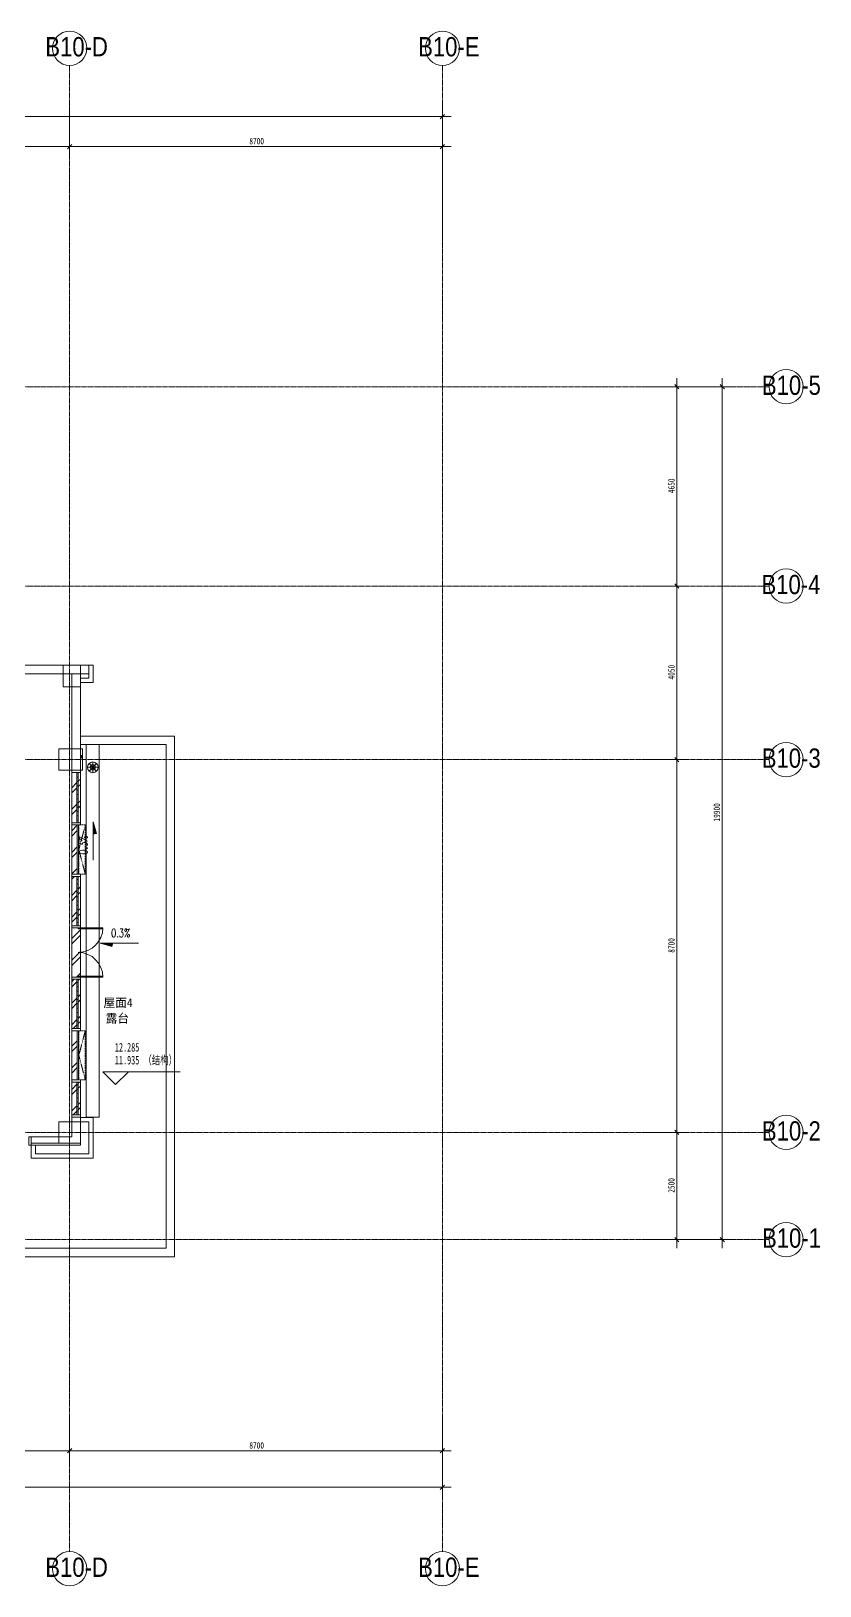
# Model space of a CAD drawing. Header units: millimetres. Extents: x 147592 to 200208, y -27981 to 8299.
# Drawn here: x 181800 to 200208, y -27981 to 8299 of the extents above; entities that cross this region are included whole.
import ezdxf

# ---------------------------------------------------------------- set-up
doc = ezdxf.new("R2010")
doc.units = ezdxf.units.MM
doc.linetypes.add('TJ Dash', pattern=[1.6, 1, -0.6])
doc.linetypes.add('轴网线', pattern=[22.24, 12.7, -3.18, 3.18, -3.18])
for name, color, linetype, lineweight in [('A-____-____-DIMS', 7, 'Continuous', 5), ('A-____-____-DIMS-100', 7, 'Continuous', 5), ('A-____-NOTE-TEXT', 7, 'Continuous', 5), ('A-DETL-____-OTLN', 7, 'Continuous', 5), ('A-DETL-GENF-OTLN', 7, 'Continuous', 5), ('A-GLAZ-CURT-MCUT', 7, 'Continuous', 5), ('A-GLAZ-CURT-OTLN', 7, 'Continuous', 5), ('A-GLAZ-CWMG-MCUT', 7, 'Continuous', 13), ('A-GLAZ-CWMG-OTLN', 7, 'Continuous', 5), ('A-WALL-____-MCUT', 7, 'Continuous', 13), ('A-WALL-____-OTLN', 7, 'Continuous', 13), ('G-____-____-DIMS', 7, 'Continuous', 5), ('G-____-____-TEXT', 7, 'Continuous', 5), ('I-WALL-____-OTLN', 7, 'Continuous', 13), ('Q-SPCQ-____-OTLN', 7, 'Continuous', 5), ('S-COLS-____-MCUT', 7, 'Continuous', 5), ('S-GRID-____-IDEN', 7, 'Continuous', 5), ('S-GRID-____-OTLN', 7, 'Continuous', 5)]:
    doc.layers.add(name, color=color, linetype=linetype, lineweight=lineweight)
for name, color, linetype, lineweight, true_color in [('A-DOOR-____-OTLN', 5, 'Continuous', 13, 0x0000ff), ('A-FLOR-____-OTLN', 7, 'Continuous', 13, 0x007f00), ('A-GLAZ-____-OTLN', 7, 'Continuous', 13, 0x00007f)]:
    doc.layers.add(name, color=color, linetype=linetype, lineweight=lineweight, true_color=true_color)
doc.styles.add('RomanD', font='romand__.ttf', dxfattribs={"width": 0.7, "height": 200})
doc.styles.add('TJ_FangSong_Narrow', font='', dxfattribs={"height": 450})
doc.styles.add('仿宋_1', font='', dxfattribs={"width": 0.7, "height": 150})
doc.styles.add('仿宋_2', font='', dxfattribs={"width": 0.7, "height": 200})
doc.styles.add('黑体', font='', dxfattribs={"height": 200})
doc.styles.get('TJ_FangSong_Narrow').set_extended_font_data('TJ_FangSong_Narrow')
doc.styles.get('仿宋_1').set_extended_font_data('FangSong')
doc.styles.get('仿宋_2').set_extended_font_data('FangSong')
doc.styles.get('黑体').set_extended_font_data('SimHei')
doc.dimstyles.new('对角线_-_1_5mm_仿宋_1', dxfattribs={"dimscale": 304.8, "dimtxt": 193.128667, "dimasz": 0.328084, "dimexe": 0.82021, "dimexo": 0.0625, "dimgap": 0.065617, "dimtad": 1, "dimdec": 0, "dimdsep": 46, "dimtxsty": '仿宋_1', "dimblk1": 'OBLIQUE', "dimblk2": 'OBLIQUE', "dimsah": 1, "dimcen": 0.09, "dimdle": 0.656168, "dimazin": 0, "dimtfac": 1, "dimtdec": 4, "dimtix": 1, "dimtmove": 0, "dimatfit": 3, "dimfxl": 2.624672, "dimfxlon": 1, "dimtvp": 1, "dimtolj": 1, "dimtzin": 0, "dimarcsym": 2})
pattern_1 = [(45, (0, 0), (-251.4472, 251.4472), []), (45, (0, 381), (-251.4472, 251.4472), [])]

# ---------------------------------------------------------------- blocks, each defined once
blk = doc.blocks.new('系统嵌板 - TJ玻璃_30-1835625-四层给排水_消防平面图')
at = {"layer": 'A-GLAZ-CURT-OTLN', "true_color": 0x515151}
h = blk.add_hatch(dxfattribs=at)
h.set_pattern_fill('FP_19', color=251, style=0, pattern_type=2)
h.set_pattern_definition([(90, (-9587.5, -182950.04), (-100, 6e-15), [])])
h.paths.add_polyline_path([(587.5, -50), (-587.5, -50), (-587.5, -80), (587.5, -80)], flags=0)
at = {"layer": 'A-GLAZ-CURT-MCUT', "color": 251, "true_color": 0x515151}
for p, q in [((587.5, -50), (-587.5, -50)), ((-587.5, -50), (-587.5, -80)), ((-587.5, -80), (587.5, -80)), ((587.5, -80), (587.5, -50))]:
    blk.add_line(p, q, dxfattribs=at)
blk = doc.blocks.new('系统嵌板 - TJ玻璃_30-1382562-四层给排水_消防平面图')
at = {"layer": 'A-GLAZ-CURT-OTLN', "true_color": 0x515151}
h = blk.add_hatch(dxfattribs=at)
h.set_pattern_fill('FP_20', color=251, style=0, pattern_type=2)
h.set_pattern_definition([(90, (-12000, -182950.04), (-100, 6e-15), [])])
h.paths.add_polyline_path([(575, -50), (-575, -50), (-575, -80), (575, -80)], flags=0)
at = {"layer": 'A-GLAZ-CURT-MCUT', "color": 251, "true_color": 0x515151}
for p, q in [((575, -50), (-575, -50)), ((-575, -50), (-575, -80)), ((-575, -80), (575, -80)), ((575, -80), (575, -50))]:
    blk.add_line(p, q, dxfattribs=at)
blk = doc.blocks.new('门嵌板_平开有框双扇 - 无横档-2126481-四层给排水_消防平面图')
at = {"layer": 'A-DOOR-____-OTLN', "color": 251, "lineweight": 5, "true_color": 0x515151}
for p, q in [((-550, 525), (-575, 525)), ((-575, 525), (-575, -50)), ((-550, -50), (-550, 525)), ((550, -50), (550, 525)), ((550, 525), (575, 525)), ((575, 525), (575, -50)), ((-575, -50), (-550, -50)), ((575, -50), (550, -50))]:
    blk.add_line(p, q, dxfattribs=at)
for centre, start, end in [((-575, -50), 0, 89.9995), ((575, -50), 90.0005, 180)]:
    blk.add_arc(centre, 575, start, end, dxfattribs=at)
blk = doc.blocks.new('系统嵌板 - TJ玻璃_30-V20-四层给排水_消防平面图')
at = {"layer": 'A-GLAZ-CURT-OTLN', "true_color": 0x515151}
h = blk.add_hatch(dxfattribs=at)
h.set_pattern_fill('FP_21', color=251, style=0, pattern_type=2)
h.set_pattern_definition([(90, (-14400, -182950.04), (-100, 6e-15), [])])
h.paths.add_polyline_path([(575, -50), (-575, -50), (-575, -80), (575, -80)], flags=0)
at = {"layer": 'A-GLAZ-CURT-MCUT', "color": 251, "true_color": 0x515151}
for p, q in [((575, -50), (-575, -50)), ((-575, -50), (-575, -80)), ((-575, -80), (575, -80)), ((575, -80), (575, -50))]:
    blk.add_line(p, q, dxfattribs=at)
blk = doc.blocks.new('系统嵌板 - TJ玻璃_30-1959871-四层给排水_消防平面图')
at = {"layer": 'A-GLAZ-CURT-OTLN', "true_color": 0x515151}
h = blk.add_hatch(dxfattribs=at)
h.set_pattern_fill('FP_22', color=251, style=0, pattern_type=2)
h.set_pattern_definition([(90, (-16607.5, -182950.04), (-100, 6e-15), [])])
h.paths.add_polyline_path([(382, -50), (-382, -50), (-382, -80), (382, -80)], flags=0)
at = {"layer": 'A-GLAZ-CURT-MCUT', "color": 251, "true_color": 0x515151}
for p, q in [((382, -50), (-382, -50)), ((-382, -50), (-382, -80)), ((-382, -80), (382, -80)), ((382, -80), (382, -50))]:
    blk.add_line(p, q, dxfattribs=at)
blk = doc.blocks.new('矩形竖梃 - 50_200mm 长方形-1419924-四层给排水_消防平面图')
at = {"layer": 'A-GLAZ-CWMG-OTLN', "true_color": 0x8b8b8b}
h = blk.add_hatch(dxfattribs=at)
h.set_pattern_fill('FP_23', color=252, style=0, pattern_type=2)
h.set_pattern_definition(pattern_1)
h.paths.add_polyline_path([(182750, -10175), (182870, -10175), (182870, -9000), (182750, -9000), (182750, -9065)], flags=0)
h.paths.add_polyline_path([(182950, -10175), (182950, -9000), (182900, -9000), (182900, -10175)], flags=0)
at = {"layer": 'A-GLAZ-CWMG-OTLN', "color": 251, "true_color": 0x515151}
for p, q in [((182750, -10175), (182750, -9000)), ((182950, -10175), (182950, -9000))]:
    blk.add_line(p, q, dxfattribs=at)
blk = doc.blocks.new('矩形竖梃 - 50_200mm 长方形-V21-四层给排水_消防平面图')
at = {"layer": 'A-GLAZ-CWMG-OTLN', "true_color": 0x8b8b8b}
h = blk.add_hatch(dxfattribs=at)
h.set_pattern_fill('FP_23', color=252, style=0, pattern_type=2)
h.set_pattern_definition(pattern_1)
h.paths.add_polyline_path([(182750, -12575), (182870, -12575), (182870, -11425), (182750, -11425)], flags=0)
h.paths.add_polyline_path([(182950, -12575), (182950, -11425), (182900, -11425), (182900, -12575)], flags=0)
at = {"layer": 'A-GLAZ-CWMG-OTLN', "color": 251, "true_color": 0x515151}
for p, q in [((182750, -12575), (182750, -11425)), ((182950, -12575), (182950, -11425))]:
    blk.add_line(p, q, dxfattribs=at)
blk = doc.blocks.new('矩形竖梃 - 50_200mm 长方形-V22-四层给排水_消防平面图')
at = {"layer": 'A-GLAZ-CWMG-OTLN', "true_color": 0x8b8b8b}
h = blk.add_hatch(dxfattribs=at)
h.set_pattern_fill('FP_23', color=252, style=0, pattern_type=2)
h.set_pattern_definition(pattern_1)
h.paths.add_polyline_path([(182750, -13775), (182900, -13775), (182900, -13750), (182950, -13750), (182950, -12650), (182900, -12650), (182900, -12625), (182750, -12625), (182750, -13750)], flags=0)
at = {"layer": 'A-GLAZ-CWMG-OTLN', "color": 251, "true_color": 0x515151}
for p, q in [((182750, -13775), (182750, -12625)), ((182950, -13750), (182950, -12650))]:
    blk.add_line(p, q, dxfattribs=at)
blk = doc.blocks.new('矩形竖梃 - 50_200mm 长方形-V23-四层给排水_消防平面图')
at = {"layer": 'A-GLAZ-CWMG-OTLN', "true_color": 0x8b8b8b}
h = blk.add_hatch(dxfattribs=at)
h.set_pattern_fill('FP_23', color=252, style=0, pattern_type=2)
h.set_pattern_definition(pattern_1)
h.paths.add_polyline_path([(182750, -14975), (182870, -14975), (182870, -13825), (182750, -13825)], flags=0)
h.paths.add_polyline_path([(182950, -14975), (182950, -13825), (182900, -13825), (182900, -14975)], flags=0)
at = {"layer": 'A-GLAZ-CWMG-OTLN', "color": 251, "true_color": 0x515151}
for p, q in [((182750, -14975), (182750, -13825)), ((182950, -14975), (182950, -13825))]:
    blk.add_line(p, q, dxfattribs=at)
blk = doc.blocks.new('矩形竖梃 - 50_200mm 长方形-1959867-四层给排水_消防平面图')
at = {"layer": 'A-GLAZ-CWMG-OTLN', "true_color": 0x8b8b8b}
h = blk.add_hatch(dxfattribs=at)
h.set_pattern_fill('FP_23', color=252, style=0, pattern_type=2)
h.set_pattern_definition(pattern_1)
h.paths.add_polyline_path([(182870, -16990), (182870, -16225), (182750, -16225), (182750, -16990)], flags=0)
h.paths.add_polyline_path([(182950, -16990), (182950, -16225), (182900, -16225), (182900, -16990)], flags=0)
at = {"layer": 'A-GLAZ-CWMG-OTLN', "color": 251, "true_color": 0x515151}
for p, q in [((182750, -16990), (182750, -16225)), ((182950, -16990), (182950, -16225))]:
    blk.add_line(p, q, dxfattribs=at)
blk = doc.blocks.new('矩形竖梃 - 50_200mm 长方形-1366952-四层给排水_消防平面图')
at = {"layer": 'A-GLAZ-CWMG-MCUT', "color": 251, "lineweight": 5, "true_color": 0x515151}
for p, q in [((0, 200), (-50, 200)), ((-50, 200), (-50, 0)), ((-50, 0), (0, 0)), ((0, 0), (0, 200))]:
    blk.add_line(p, q, dxfattribs=at)
blk = doc.blocks.new('窗嵌板_50-70系列上悬铝窗-zx - 50 系列-2680890-四层给排水_消防平面图')
at = {"layer": 'A-GLAZ-____-OTLN', "color": 251, "linetype": 'TJ Dash', "lineweight": 5, "true_color": 0x515151}
for p, q in [((575, 115), (-575, 115)), ((-575, 115), (-575, -35)), ((-575, 115), (0, -35)), ((0, -35), (575, 115)), ((575, -35), (575, 115)), ((-575, -35), (575, -35))]:
    blk.add_line(p, q, dxfattribs=at)
at = {"layer": 'A-GLAZ-____-OTLN', "color": 251, "lineweight": 5, "true_color": 0x515151}
for p, q in [((-575, -72), (-575, -47)), ((-575, -47), (575, -47)), ((575, -72), (-575, -72)), ((575, -47), (575, -72))]:
    blk.add_line(p, q, dxfattribs=at)
blk = doc.blocks.new('矩形竖梃 - 50_200mm 长方形-1368803-四层给排水_消防平面图')
at = {"layer": 'A-GLAZ-CWMG-MCUT', "color": 251, "lineweight": 5, "true_color": 0x515151}
for p, q in [((-50, 200), (0, 200)), ((-50, 0), (-50, 200)), ((0, 0), (-50, 0)), ((0, 200), (0, 0))]:
    blk.add_line(p, q, dxfattribs=at)
blk = doc.blocks.new('矩形竖梃 - 50_200mm 长方形-V36-四层给排水_消防平面图')
at = {"layer": 'A-GLAZ-CWMG-OTLN', "true_color": 0x8b8b8b}
h = blk.add_hatch(dxfattribs=at)
h.set_pattern_fill('FP_23', color=252, style=0, pattern_type=2)
h.set_pattern_definition(pattern_1)
h.paths.add_polyline_path([(182878, -11375), (182878, -10225), (182750, -10225), (182750, -11375)], flags=0)
h.paths.add_polyline_path([(182915, -11375), (182915, -10225), (182903, -10225), (182903, -11375)], flags=0)
at = {"layer": 'A-GLAZ-CWMG-OTLN', "color": 251, "true_color": 0x515151}
blk.add_line((182750, -11375), (182750, -10225), dxfattribs=at)
blk = doc.blocks.new('矩形竖梃 - 50_200mm 长方形-V37-四层给排水_消防平面图')
at = {"layer": 'A-GLAZ-CWMG-OTLN', "true_color": 0x8b8b8b}
h = blk.add_hatch(dxfattribs=at)
h.set_pattern_fill('FP_23', color=252, style=0, pattern_type=2)
h.set_pattern_definition(pattern_1)
h.paths.add_polyline_path([(182878, -16175), (182878, -15025), (182750, -15025), (182750, -16175)], flags=0)
h.paths.add_polyline_path([(182915, -16175), (182915, -15025), (182903, -15025), (182903, -16175)], flags=0)
at = {"layer": 'A-GLAZ-CWMG-OTLN', "color": 251, "true_color": 0x515151}
blk.add_line((182750, -16175), (182750, -15025), dxfattribs=at)
blk = doc.blocks.new('矩形竖梃 - 50_200mm 长方形-1366838-四层给排水_消防平面图')
at = {"layer": 'A-GLAZ-CWMG-MCUT', "color": 251, "lineweight": 5, "true_color": 0x515151}
for p, q in [((-25, 200), (25, 200)), ((-25, 0), (-25, 200)), ((25, 0), (-25, 0)), ((25, 200), (25, 72.5)), ((25, 47.5), (25, 35))]:
    blk.add_line(p, q, dxfattribs=at)
blk = doc.blocks.new('矩形竖梃 - 50_200mm 长方形-V34-四层给排水_消防平面图')
at = {"layer": 'A-GLAZ-CWMG-MCUT', "color": 251, "lineweight": 5, "true_color": 0x515151}
for p, q in [((-25, 200), (25, 200)), ((-25, 72.5), (-25, 200)), ((-25, 35), (-25, 47.5)), ((25, 0), (-25, 0)), ((25, 200), (25, 0))]:
    blk.add_line(p, q, dxfattribs=at)
blk = doc.blocks.new('矩形竖梃 - 50_200mm 长方形-1366905-四层给排水_消防平面图')
at = {"layer": 'A-GLAZ-CWMG-MCUT', "color": 251, "lineweight": 5, "true_color": 0x515151}
for p, q in [((-25, 200), (25, 200)), ((-25, 0), (-25, 200)), ((25, 0), (-25, 0)), ((25, 200), (25, 50))]:
    blk.add_line(p, q, dxfattribs=at)
blk = doc.blocks.new('矩形竖梃 - 50_200mm 长方形-V35-四层给排水_消防平面图')
at = {"layer": 'A-GLAZ-CWMG-MCUT', "color": 251, "lineweight": 5, "true_color": 0x515151}
for p, q in [((-25, 200), (25, 200)), ((-25, 50), (-25, 200)), ((25, 0), (-25, 0)), ((25, 200), (25, 0))]:
    blk.add_line(p, q, dxfattribs=at)
blk = doc.blocks.new('雨水斗 2d - 地漏 R100-669040-四层给排水_消防平面图')
at = {"layer": 'Q-SPCQ-____-OTLN', "color": 251, "true_color": 0x515151}
for p, q in [((-125, 0), (-60, 0)), ((-42, 42), (-88, 88)), ((125, 0), (-60, 0)), ((88, 88), (-42, -42)), ((-42, 42), (88, -88)), ((0, 60), (0, 125)), ((0, 60), (0, -125)), ((-88, -88), (-42, -42))]:
    blk.add_line(p, q, dxfattribs=at)
for radius in [125, 60]:
    blk.add_circle((0, 0), radius, dxfattribs=at)
blk = doc.blocks.new('DIMBLOCK8-四层给排水_消防平面图')
at = {"layer": 'A-____-____-DIMS-100', "color": 173, "true_color": 0x5151ff}
for p, q in [((182700, 6405), (182700, 5355)), ((182700, 5605), (182700, 6405)), ((174000, 5168), (174000, 5855)), ((174000, 5605), (173950, 5555)), ((174000, 5605), (174050, 5655)), ((174000, 5605), (182700, 5605)), ((174000, 5605), (174000, 5168)), ((182700, 5605), (182650, 5555)), ((182700, 5605), (182750, 5655))]:
    blk.add_line(p, q, dxfattribs=at)
at = {"layer": 'A-____-____-DIMS-100', "color": 0, "insert": (178193, 5806), "char_height": 150, "width": 377.27, "attachment_point": 1, "line_spacing_factor": 0.898273, "style": '仿宋_1'}
blk.add_mtext('8700', dxfattribs=at)
blk = doc.blocks.new('_Oblique')
at = {"color": 0, "linetype": 'ByBlock', "lineweight": -2}
blk.add_line((-0.5, -0.5), (0.5, 0.5), dxfattribs=at)
blk = doc.blocks.new('DIMBLOCK9-四层给排水_消防平面图')
at = {"layer": 'A-____-____-DIMS-100', "color": 173, "true_color": 0x5151ff}
for p, q in [((182700, 6405), (182700, 5355)), ((182700, 5605), (182700, 6405)), ((191400, 4485), (191400, 5855)), ((182700, 5605), (182650, 5555)), ((182700, 5605), (182750, 5655)), ((182700, 5605), (191600, 5605)), ((191400, 5605), (191350, 5555)), ((191400, 5605), (191450, 5655)), ((191400, 5605), (191400, 4485))]:
    blk.add_line(p, q, dxfattribs=at)
at = {"layer": 'A-____-____-DIMS-100', "color": 0, "insert": (186893, 5806), "char_height": 150, "width": 377.27, "attachment_point": 1, "line_spacing_factor": 0.898273, "style": '仿宋_1'}
blk.add_mtext('8700', dxfattribs=at)
blk = doc.blocks.new('DIMBLOCK10-四层给排水_消防平面图')
at = {"layer": 'A-____-____-DIMS-100', "color": 173, "true_color": 0x5151ff}
for p, q in [((156600, 4901), (156600, 6555)), ((191400, 3539), (191400, 6555)), ((156400, 6305), (191600, 6305)), ((156600, 6305), (156550, 6255)), ((156600, 6305), (156650, 6355)), ((156600, 6305), (156600, 4901)), ((191400, 6305), (191350, 6255)), ((191400, 6305), (191450, 6355)), ((191400, 6305), (191400, 3539))]:
    blk.add_line(p, q, dxfattribs=at)
at = {"layer": 'A-____-____-DIMS-100', "color": 0, "insert": (173804, 6506), "char_height": 150, "width": 471.59, "attachment_point": 1, "line_spacing_factor": 0.898273, "style": '仿宋_1'}
blk.add_mtext('34800', dxfattribs=at)
blk = doc.blocks.new('DIMBLOCK13-四层给排水_消防平面图')
at = {"layer": 'A-____-____-DIMS-100', "color": 173, "true_color": 0x5151ff}
for p, q in [((174000, -24028), (174000, -25078)), ((174000, -24828), (174000, -24028)), ((182700, -24028), (182700, -25078)), ((182700, -24828), (182700, -24028)), ((174000, -24828), (173950, -24878)), ((174000, -24828), (174050, -24778)), ((174000, -24828), (182700, -24828)), ((182700, -24828), (182650, -24878)), ((182700, -24828), (182750, -24778))]:
    blk.add_line(p, q, dxfattribs=at)
at = {"layer": 'A-____-____-DIMS-100', "color": 0, "insert": (178193, -24627), "char_height": 150, "width": 377.27, "attachment_point": 1, "line_spacing_factor": 0.898273, "style": '仿宋_1'}
blk.add_mtext('8700', dxfattribs=at)
blk = doc.blocks.new('DIMBLOCK14-四层给排水_消防平面图')
at = {"layer": 'A-____-____-DIMS-100', "color": 173, "true_color": 0x5151ff}
for p, q in [((182700, -24028), (182700, -25078)), ((182700, -24828), (182700, -24028)), ((191400, -24028), (191400, -25078)), ((191400, -24828), (191400, -24028)), ((182700, -24828), (182650, -24878)), ((182700, -24828), (182750, -24778)), ((182700, -24828), (191600, -24828)), ((191400, -24828), (191350, -24878)), ((191400, -24828), (191450, -24778))]:
    blk.add_line(p, q, dxfattribs=at)
at = {"layer": 'A-____-____-DIMS-100', "color": 0, "insert": (186893, -24627), "char_height": 150, "width": 377.27, "attachment_point": 1, "line_spacing_factor": 0.898273, "style": '仿宋_1'}
blk.add_mtext('8700', dxfattribs=at)
blk = doc.blocks.new('DIMBLOCK15-四层给排水_消防平面图')
at = {"layer": 'A-____-____-DIMS-100', "color": 173, "true_color": 0x5151ff}
for p, q in [((156600, -24878), (156600, -25928)), ((156600, -25678), (156600, -24878)), ((191400, -24878), (191400, -25928)), ((191400, -25678), (191400, -24878)), ((156400, -25678), (191600, -25678)), ((156600, -25678), (156550, -25728)), ((156600, -25678), (156650, -25628)), ((191400, -25678), (191350, -25728)), ((191400, -25678), (191450, -25628))]:
    blk.add_line(p, q, dxfattribs=at)
at = {"layer": 'A-____-____-DIMS-100', "color": 0, "insert": (173804, -25477), "char_height": 150, "width": 471.59, "attachment_point": 1, "line_spacing_factor": 0.898273, "style": '仿宋_1'}
blk.add_mtext('34800', dxfattribs=at)
blk = doc.blocks.new('DIMBLOCK16-四层给排水_消防平面图')
at = {"layer": 'A-____-____-DIMS-100', "color": 173, "true_color": 0x5151ff}
for p, q in [((196069, -17400), (197119, -17400)), ((196869, -17400), (196069, -17400)), ((196869, -17400), (196819, -17350)), ((196869, -20100), (196869, -17400)), ((196869, -17400), (196919, -17450)), ((196069, -19900), (197119, -19900)), ((196869, -19900), (196069, -19900)), ((196869, -19900), (196819, -19850)), ((196869, -19900), (196919, -19950))]:
    blk.add_line(p, q, dxfattribs=at)
at = {"layer": 'A-____-____-DIMS-100', "color": 0, "insert": (196667, -18807), "char_height": 150, "width": 377.27, "attachment_point": 1, "rotation": 90, "line_spacing_factor": 0.898273, "style": '仿宋_1'}
blk.add_mtext('2500', dxfattribs=at)
blk = doc.blocks.new('DIMBLOCK17-四层给排水_消防平面图')
at = {"layer": 'A-____-____-DIMS-100', "color": 173, "true_color": 0x5151ff}
for p, q in [((196069, -8700), (197119, -8700)), ((196869, -8700), (196069, -8700)), ((196869, -8700), (196819, -8650)), ((196869, -17400), (196869, -8700)), ((196869, -8700), (196919, -8750)), ((196069, -17400), (197119, -17400)), ((196869, -17400), (196069, -17400)), ((196869, -17400), (196819, -17350)), ((196869, -17400), (196919, -17450))]:
    blk.add_line(p, q, dxfattribs=at)
at = {"layer": 'A-____-____-DIMS-100', "color": 0, "insert": (196667, -13207), "char_height": 150, "width": 377.27, "attachment_point": 1, "rotation": 90, "line_spacing_factor": 0.898273, "style": '仿宋_1'}
blk.add_mtext('8700', dxfattribs=at)
blk = doc.blocks.new('DIMBLOCK18-四层给排水_消防平面图')
at = {"layer": 'A-____-____-DIMS-100', "color": 173, "true_color": 0x5151ff}
for p, q in [((196069, -4650), (197119, -4650)), ((196869, -4650), (196069, -4650)), ((196869, -4650), (196819, -4600)), ((196869, -8700), (196869, -4650)), ((196869, -4650), (196919, -4700)), ((196069, -8700), (197119, -8700)), ((196869, -8700), (196069, -8700)), ((196869, -8700), (196819, -8650)), ((196869, -8700), (196919, -8750))]:
    blk.add_line(p, q, dxfattribs=at)
at = {"layer": 'A-____-____-DIMS-100', "color": 0, "insert": (196667, -6832), "char_height": 150, "width": 377.27, "attachment_point": 1, "rotation": 90, "line_spacing_factor": 0.898273, "style": '仿宋_1'}
blk.add_mtext('4050', dxfattribs=at)
blk = doc.blocks.new('DIMBLOCK19-四层给排水_消防平面图')
at = {"layer": 'A-____-____-DIMS-100', "color": 173, "true_color": 0x5151ff}
for p, q in [((196869, 0), (196819, 50)), ((196869, -4650), (196869, 200)), ((196069, 0), (197119, 0)), ((196869, 0), (196069, 0)), ((196869, 0), (196919, -50)), ((196069, -4650), (197119, -4650)), ((196869, -4650), (196069, -4650)), ((196869, -4650), (196819, -4600)), ((196869, -4650), (196919, -4700))]:
    blk.add_line(p, q, dxfattribs=at)
at = {"layer": 'A-____-____-DIMS-100', "color": 0, "insert": (196667, -2482), "char_height": 150, "width": 377.27, "attachment_point": 1, "rotation": 90, "line_spacing_factor": 0.898273, "style": '仿宋_1'}
blk.add_mtext('4650', dxfattribs=at)
blk = doc.blocks.new('DIMBLOCK20-四层给排水_消防平面图')
at = {"layer": 'A-____-____-DIMS-100', "color": 173, "true_color": 0x5151ff}
for p, q in [((197929, 0), (197879, 50)), ((197929, -20100), (197929, 200)), ((197129, 0), (198179, 0)), ((197929, 0), (197129, 0)), ((197929, 0), (197979, -50)), ((197129, -19900), (198179, -19900)), ((197929, -19900), (197129, -19900)), ((197929, -19900), (197879, -19850)), ((197929, -19900), (197979, -19950))]:
    blk.add_line(p, q, dxfattribs=at)
at = {"layer": 'A-____-____-DIMS-100', "color": 0, "insert": (197727, -10146), "char_height": 150, "width": 471.59, "attachment_point": 1, "rotation": 90, "line_spacing_factor": 0.898273, "style": '仿宋_1'}
blk.add_mtext('19900', dxfattribs=at)
blk = doc.blocks.new('轴网 - R4_0-512320-四层给排水_消防平面图')
at = {"layer": 'S-GRID-____-IDEN', "color": 173, "true_color": 0x5151ff}
blk.add_circle((0, 0), 4, dxfattribs=at)
blk = doc.blocks.new('高程点 - 相对高程点-103621-四层给排水_消防平面图')
at = {"layer": 'G-____-____-DIMS', "color": 173, "true_color": 0x5151ff}
for p, q in [((15.06, 2.99), (-2.99, 2.99)), ((0, 0), (-2.99, 2.99)), ((0, 0), (2.99, 2.99))]:
    blk.add_line(p, q, dxfattribs=at)
blk = doc.blocks.new('TJ符号_排水箭头_小 - 排水箭头 小-2094122-四层给排水_消防平面图')
at = {"layer": 'A-____-NOTE-TEXT', "true_color": 0x888888}
blk.add_hatch(color=252, dxfattribs=at).paths.add_polyline_path([(2.73, -0.78), (0, 0), (2.95, 0)], flags=0)
at = {"layer": 'A-____-NOTE-TEXT', "color": 173, "true_color": 0x5151ff}
for p, q in [((0, 0), (2.73, -0.78)), ((0, 0), (9, 0)), ((2.73, -0.78), (2.95, 0))]:
    blk.add_line(p, q, dxfattribs=at)
blk = doc.blocks.new('TJ符号_排水箭头_小 - 排水箭头 小-2094220-四层给排水_消防平面图')
at = {"layer": 'A-____-NOTE-TEXT', "true_color": 0x888888}
blk.add_hatch(color=252, dxfattribs=at).paths.add_polyline_path([(2.73, 0.78), (2.95, 0), (0, 0)], flags=0)
at = {"layer": 'A-____-NOTE-TEXT', "color": 173, "true_color": 0x5151ff}
for p, q in [((0, 0), (2.73, 0.78)), ((2.73, 0.78), (2.95, 0)), ((0, 0), (9, 0))]:
    blk.add_line(p, q, dxfattribs=at)
blk = doc.blocks.new('YXQH_ST_B9-20_rvt-1-四层给排水_消防平面图')
at = {"layer": 'A-FLOR-____-OTLN', "color": 95, "lineweight": 18, "true_color": 0x51a751}
for p, q in [((178000, -6500), (182550, -6500)), ((182950, -6500), (183250, -6500)), ((183250, -6500), (183250, -6900)), ((183250, -6900), (182950, -6900)), ((182950, -7000), (182950, -8150)), ((182950, -8150), (182950, -8350)), ((182450, -17650), (181800, -17650))]:
    blk.add_line(p, q, dxfattribs=at)
at = {"layer": 'I-WALL-____-OTLN', "color": 251, "lineweight": 18, "true_color": 0x515151}
for p, q in [((182950, -8150), (185150, -8150)), ((182950, -8150), (182950, -8350)), ((185150, -8350), (185150, -8150)), ((184950, -8350), (182950, -8350)), ((184950, -20100), (184950, -8350)), ((185150, -8350), (185150, -20300)), ((177400, -20100), (184950, -20100)), ((184950, -20300), (177400, -20300)), ((184950, -20300), (185150, -20300))]:
    blk.add_line(p, q, dxfattribs=at)
at = {"layer": 'S-COLS-____-MCUT', "color": 251, "lineweight": 18, "true_color": 0x515151}
for p, q in [((182950, -6500), (182550, -6500)), ((182550, -6500), (182550, -6700)), ((182950, -6800), (182950, -6500)), ((182550, -6700), (182550, -7000)), ((182950, -6900), (182950, -6800)), ((182550, -7000), (182750, -7000)), ((182750, -7000), (182950, -7000)), ((182950, -7000), (182950, -6900)), ((182750, -8450), (182450, -8450)), ((182450, -8450), (182450, -8950)), ((182950, -8450), (182750, -8450)), ((182950, -8950), (182950, -8450)), ((182450, -8950), (182750, -8950)), ((182750, -8950), (182950, -8950)), ((182750, -17150), (182450, -17150)), ((182450, -17150), (182450, -17500)), ((182950, -17150), (182750, -17150)), ((182950, -17650), (182950, -17150)), ((182450, -17500), (182450, -17650)), ((182450, -17650), (182950, -17650))]:
    blk.add_line(p, q, dxfattribs=at)
blk = doc.blocks.new('YXQH_AR_B9-20_rvt-1-四层给排水_消防平面图')
at = {"layer": 'A-DETL-GENF-OTLN', "true_color": 0xa8a8a8}
h = blk.add_hatch(dxfattribs=at)
h.set_pattern_fill('FP_65', color=253, style=0, pattern_type=2)
h.set_pattern_definition([(7.754, (-466.58, -204.02), (12.15805, 332.8942), [3.353, -1548.768]), (7.754, (776.34, 218.05), (12.15805, 332.8942), [3.353, -1548.768]), (9.74, (363.8, 116.2), (0.0001, 1266.291), [3.353, -588.363]), (9.74, (339.6, 204.2), (0.0001, 1266.291), [3.353, -588.363]), (68.882, (225.66, -61.6), (-140.1373, 1041.8589), [3.353, -1089.337]), (68.882, (129, -106.5), (-140.1373, 1041.8589), [3.353, -1089.337]), (56.297, (-51.2, 131.2), (-734.4827, 622.86), [3.353, -470.742]), (56.297, (137.8, 331.9), (-734.4827, 622.86), [3.353, -470.742]), (137.416, (187.59, 94.08), (-3935.054568, 3543.459496), [73.913, -9804.313]), (8.512, (90.05, 79.41), (3117.572636, 564.982686), [98.632, -5356.38]), (236.294, (133.21, 144.14), (-4467.173774, -6768.804336), [77.802, -13192.636]), (128.267, (122.16, 220.01), (-6131.736673, 7665.37486), [53.462, -17810.517]), (9.74, (48.62, 207.58), (3069.14795, 643.06413), [74.582, -10350.37]), (233.414, (89.018, 261.96), (-20834.0959632, -28103.0884394), [67.74, -56173.655]), (67.8, (40.48, -52.28), (439.74679, 1441.63531), [50.851, -3807.912]), (307.846, (0, 0), (856.01581, -814.9391), [66.124, -2950.443]), (45, (0, 0), (-176.7767, 176.7767), []), (355, (0, 0), (578.509, 689.44), [60, -660]), (7.754, (0, 0), (12.15805, 332.8942), [3.353, -1548.768]), (7.754, (517.27, 396.9), (12.15805, 332.8942), [3.353, -1548.768]), (7.754, (1048.8, 804.78), (12.15805, 332.8942), [3.353, -1548.768]), (9.74, (-323, 0), (0.0001, 1266.291), [3.353, -588.363]), (9.74, (-83.4, -219.6), (0.0001, 1266.291), [3.353, -588.363]), (9.74, (298.5, -569.5), (0.0001, 1266.291), [3.353, -588.363]), (68.882, (645.7, -553.4), (-140.1373, 1041.8589), [3.353, -1089.337]), (68.882, (-12.15, -134.3), (-140.1373, 1041.8589), [3.353, -1089.337]), (68.882, (-223, 0), (-140.1373, 1041.8589), [3.353, -1089.337]), (56.297, (0, 0), (-734.4827, 622.86), [3.353, -470.742]), (56.297, (378.7, 49.9), (-734.4827, 622.86), [3.353, -470.742]), (56.297, (1010.3, 133), (-734.4827, 622.86), [3.353, -470.742])])
h.paths.add_polyline_path([(174275, -17650), (174275, -17150), (174250, -17150), (174250, -17650)], flags=0)
h.paths.add_polyline_path([(182950, -8950), (183000, -8950), (183000, -8450), (182950, -8450), (182950, -8950)], flags=0)
at = {"layer": 'A-DETL-____-OTLN', "color": 173, "true_color": 0x5151ff}
for p, q in [((183000, -8450), (182950, -8450)), ((183000, -8950), (183000, -8450)), ((182950, -8950), (183000, -8950))]:
    blk.add_line(p, q, dxfattribs=at)
at = {"layer": 'A-DETL-____-OTLN', "color": 251, "true_color": 0x515151}
for p, q in [((183087.5, -8350), (183087.5, -12625)), ((183387.5, -8350), (183387.5, -12625)), ((183087.5, -12650), (183087.5, -13750)), ((183387.5, -12650), (183387.5, -13750)), ((183087.5, -13775), (183087.5, -17040)), ((183387.5, -13775), (183387.5, -17040)), ((183087.5, -17040), (183387.5, -17040))]:
    blk.add_line(p, q, dxfattribs=at)
at = {"layer": 'A-FLOR-____-OTLN', "color": 8, "lineweight": 5, "true_color": 0x7f7f7f}
for p, q in [((182550, -6700), (178200, -6700)), ((182750, -8450), (182750, -7000)), ((182950, -8350), (182950, -8450)), ((182750, -17150), (182750, -17040)), ((182950, -16990), (182950, -17050)), ((182950, -17050), (182950, -17150)), ((181800, -17700), (181750, -17700)), ((181800, -17500), (182450, -17500)), ((181900, -17700), (181800, -17700)), ((182950, -17700), (181900, -17700)), ((182950, -17650), (182950, -17700))]:
    blk.add_line(p, q, dxfattribs=at)
at = {"layer": 'A-WALL-____-MCUT', "color": 251, "lineweight": 5, "true_color": 0x515151}
for p, q in [((183150, -6500), (178200, -6500)), ((183250, -6500), (183150, -6500)), ((183150, -6700), (183150, -6500)), ((183250, -6900), (183250, -6500)), ((178200, -6700), (182750, -6700)), ((182750, -6700), (182750, -8950)), ((182950, -6700), (182750, -6700)), ((182950, -6800), (182950, -6700)), ((182950, -6700), (183150, -6700)), ((183150, -6800), (182950, -6800)), ((182950, -6800), (182950, -6900)), ((183150, -6700), (183150, -6800)), ((182950, -8950), (182950, -6900)), ((182950, -6900), (183150, -6900)), ((183150, -6900), (183250, -6900)), ((182750, -8950), (182950, -8950)), ((182750, -17040), (182750, -17500)), ((182950, -17040), (182750, -17040)), ((182950, -17050), (182950, -17040)), ((183150, -17050), (182950, -17050)), ((182950, -17050), (182950, -17150)), ((183250, -17050), (183150, -17050)), ((183250, -17900), (183250, -17050)), ((182950, -17500), (182950, -17150)), ((182950, -17150), (183150, -17150)), ((183150, -17150), (183150, -17900)), ((182750, -17500), (181800, -17500)), ((181800, -17500), (181800, -17700)), ((181800, -17700), (181800, -18000)), ((181900, -17700), (181800, -17700)), ((181900, -17700), (182950, -17700)), ((181900, -17900), (181900, -17700)), ((182950, -17700), (182950, -17500)), ((181800, -18000), (181900, -18000)), ((183150, -17900), (181900, -17900)), ((181900, -18000), (183250, -18000)), ((183250, -18000), (183250, -17900))]:
    blk.add_line(p, q, dxfattribs=at)
at = {"layer": 'A-WALL-____-OTLN', "color": 251, "lineweight": 5, "true_color": 0x515151}
for p, q in [((182550, -6500), (178200, -6500)), ((183150, -6500), (182950, -6500)), ((183150, -6500), (183250, -6500)), ((183250, -6900), (183250, -6500)), ((178200, -6700), (182550, -6700)), ((182950, -6700), (183150, -6700)), ((183150, -6800), (182950, -6800)), ((183150, -6700), (183150, -6800)), ((182750, -7000), (182750, -8450)), ((182950, -6900), (183150, -6900)), ((182950, -8150), (182950, -7000)), ((183250, -6900), (183150, -6900)), ((182950, -8350), (182950, -8150)), ((182950, -8150), (185150, -8150)), ((182950, -8150), (182950, -8350)), ((182950, -8350), (182950, -8150)), ((185150, -8350), (185150, -8150)), ((182950, -8450), (182950, -8350)), ((184950, -8350), (182950, -8350)), ((184950, -20100), (184950, -8350)), ((185150, -8350), (185150, -20300)), ((182750, -17040), (182750, -17150)), ((182950, -17050), (182950, -17040)), ((183150, -17050), (182950, -17050)), ((183150, -17050), (183250, -17050)), ((183250, -17900), (183250, -17050)), ((182950, -17150), (183150, -17150)), ((183150, -17150), (183150, -17900)), ((181800, -17700), (181800, -17500)), ((182450, -17500), (181800, -17500)), ((181800, -17700), (181800, -18000)), ((181900, -17700), (182950, -17700)), ((181900, -17900), (181900, -17700)), ((182950, -17650), (182950, -17700)), ((181900, -18000), (181800, -18000)), ((183150, -17900), (181900, -17900)), ((181900, -18000), (183250, -18000)), ((183250, -17900), (183250, -18000)), ((177400, -20100), (184950, -20100)), ((184950, -20300), (177400, -20300)), ((185150, -20300), (184950, -20300))]:
    blk.add_line(p, q, dxfattribs=at)
at = {"layer": 'S-GRID-____-OTLN', "color": 173, "linetype": '轴网线', "true_color": 0x5151ff}
for p, q in [((182700, 7499.5), (182700, -27181.2)), ((191400, 7499.5), (191400, -27181.2)), ((199020.5, 0), (148525.8, 0)), ((199020.5, -4650), (148525.8, -4650)), ((199020.5, -8700), (148525.8, -8700)), ((199020.5, -17400), (148525.8, -17400)), ((199020.5, -19900), (148525.8, -19900))]:
    blk.add_line(p, q, dxfattribs=at)
at = {"color": 251, "lineweight": 5, "true_color": 0x515151}
for name, p, xscale, yscale, zscale, rotation in [('轴网 - R4_0-512320-四层给排水_消防平面图', (182700, 7899.5), 99.99999999999993, 99.99999999999993, 99.99999999999993, 180), ('轴网 - R4_0-512320-四层给排水_消防平面图', (191400, 7899.5), 99.99999999999993, 99.99999999999993, 99.99999999999993, 180), ('轴网 - R4_0-512320-四层给排水_消防平面图', (199420.5, 0), 99.99999999999993, 99.99999999999993, 99.99999999999993, 89.99999999999984), ('轴网 - R4_0-512320-四层给排水_消防平面图', (199420.5, -4650), 99.99999999999993, 99.99999999999993, 99.99999999999993, 89.99999999999984), ('轴网 - R4_0-512320-四层给排水_消防平面图', (199420.5, -8700), 99.99999999999993, 99.99999999999993, 99.99999999999993, 89.99999999999984), ('TJ符号_排水箭头_小 - 排水箭头 小-2094220-四层给排水_消防平面图', (183250, -10148.3), 100, 100, 100, 270.0000000000007), ('轴网 - R4_0-512320-四层给排水_消防平面图', (199420.5, -17400), 99.99999999999993, 99.99999999999993, 99.99999999999993, 89.99999999999984), ('轴网 - R4_0-512320-四层给排水_消防平面图', (199420.5, -19900), 99.99999999999993, 99.99999999999993, 99.99999999999993, 89.99999999999984), ('轴网 - R4_0-512320-四层给排水_消防平面图', (182700, -27581.2), 99.99999999999993, 99.99999999999993, 99.99999999999993, 180), ('轴网 - R4_0-512320-四层给排水_消防平面图', (191400, -27581.2), 99.99999999999993, 99.99999999999993, 99.99999999999993, 180)]:
    blk.add_blockref(name, p, dxfattribs=dict(at, xscale=xscale, yscale=yscale, zscale=zscale, rotation=rotation))
for name, p, rotation in [('矩形竖梃 - 50_200mm 长方形-1366952-四层给排水_消防平面图', (182950, -8950), 90), ('系统嵌板 - TJ玻璃_30-1835625-四层给排水_消防平面图', (182950, -9587.5), 270), ('窗嵌板_50-70系列上悬铝窗-zx - 50 系列-2680890-四层给排水_消防平面图', (182950, -10800), 270), ('系统嵌板 - TJ玻璃_30-1382562-四层给排水_消防平面图', (182950, -12000), 270), ('门嵌板_平开有框双扇 - 无横档-2126481-四层给排水_消防平面图', (182950, -13200), 270), ('系统嵌板 - TJ玻璃_30-V20-四层给排水_消防平面图', (182950, -14400), 270), ('窗嵌板_50-70系列上悬铝窗-zx - 50 系列-2680890-四层给排水_消防平面图', (182950, -15600), 270), ('系统嵌板 - TJ玻璃_30-1959871-四层给排水_消防平面图', (182950, -16607.5), 270)]:
    blk.add_blockref(name, p, dxfattribs=dict(at, rotation=rotation))
for name, p in [('矩形竖梃 - 50_200mm 长方形-1419924-四层给排水_消防平面图', (0, 0)), ('雨水斗 2d - 地漏 R100-669040-四层给排水_消防平面图', (183240, -8880)), ('矩形竖梃 - 50_200mm 长方形-V36-四层给排水_消防平面图', (0, 0)), ('矩形竖梃 - 50_200mm 长方形-V21-四层给排水_消防平面图', (0, 0)), ('矩形竖梃 - 50_200mm 长方形-V22-四层给排水_消防平面图', (0, 0)), ('矩形竖梃 - 50_200mm 长方形-V23-四层给排水_消防平面图', (0, 0)), ('矩形竖梃 - 50_200mm 长方形-V37-四层给排水_消防平面图', (0, 0)), ('矩形竖梃 - 50_200mm 长方形-1959867-四层给排水_消防平面图', (0, 0)), ('矩形竖梃 - 50_200mm 长方形-1366952-四层给排水_消防平面图', (181800, -17700))]:
    blk.add_blockref(name, p, dxfattribs=at)
at = {"color": 251, "lineweight": 5, "true_color": 0x515151, "extrusion": (0, 0, -1), "rotation": 270}
for name, p in [('矩形竖梃 - 50_200mm 长方形-1366838-四层给排水_消防平面图', (-182950, -10200)), ('矩形竖梃 - 50_200mm 长方形-V34-四层给排水_消防平面图', (-182950, -11400)), ('矩形竖梃 - 50_200mm 长方形-1366905-四层给排水_消防平面图', (-182950, -12600)), ('矩形竖梃 - 50_200mm 长方形-V35-四层给排水_消防平面图', (-182950, -13800)), ('矩形竖梃 - 50_200mm 长方形-1366838-四层给排水_消防平面图', (-182950, -15000)), ('矩形竖梃 - 50_200mm 长方形-V34-四层给排水_消防平面图', (-182950, -16200)), ('矩形竖梃 - 50_200mm 长方形-1368803-四层给排水_消防平面图', (-182950, -17040))]:
    blk.add_blockref(name, p, dxfattribs=at)
at = {"color": 251, "lineweight": 5, "true_color": 0x515151}
for name, p, xscale, yscale, zscale in [('TJ符号_排水箭头_小 - 排水箭头 小-2094122-四层给排水_消防平面图', (183408.7, -12982.4), 100, 100, 100), ('高程点 - 相对高程点-103621-四层给排水_消防平面图', (183771.5, -16284.4), 99.99999999999993, 99.99999999999993, 99.99999999999993)]:
    blk.add_blockref(name, p, dxfattribs=dict(at, xscale=xscale, yscale=yscale, zscale=zscale))
at = {"layer": 'A-____-NOTE-TEXT', "color": 251, "true_color": 0x515151, "insert": (182914.3, -10917.9), "char_height": 200, "width": 611.688, "attachment_point": 1, "rotation": 90, "style": 'RomanD'}
blk.add_mtext('0.3%', dxfattribs=at)
at = {"layer": 'A-____-NOTE-TEXT', "color": 251, "true_color": 0x515151, "insert": (183668.7, -12646.7), "char_height": 200, "width": 611.688, "attachment_point": 1, "style": 'RomanD'}
blk.add_mtext('0.3%', dxfattribs=at)
at = {"layer": 'G-____-____-DIMS', "color": 251, "true_color": 0x515151, "insert": (183754.4, -15312.3), "char_height": 200, "width": 1853.983, "attachment_point": 1, "line_spacing_factor": 0.898273, "style": '仿宋_2'}
blk.add_mtext('12.285\\P11.935 （结构）', dxfattribs=at)
at = {"layer": 'G-____-____-TEXT', "color": 251, "true_color": 0x515151, "char_height": 200, "attachment_point": 1, "style": '黑体'}
for s, insert, width in [('屋面4', (183488.9, -14272.6), 921.941), ('露台', (183541.2, -14637.1), 737.552)]:
    blk.add_mtext(s, dxfattribs=dict(at, insert=insert, width=width))
at = {"layer": 'S-GRID-____-IDEN', "color": 251, "true_color": 0x515151, "char_height": 450, "attachment_point": 1, "style": 'TJ_FangSong_Narrow'}
for s, insert, width in [('B10-D', (182131.7, 8160), 1370.886), ('B10-E', (190831.7, 8160), 1370.886), ('B10-5', (198854.2, 260.6), 1362.869), ('B10-4', (198844.2, -4389.4), 1386.919), ('B10-3', (198850.7, -8439.4), 1370.886), ('B10-2', (198854.2, -17139.4), 1362.869), ('B10-1', (198857.2, -19639.4), 1354.852), ('B10-D', (182131.7, -27320.7), 1370.886), ('B10-E', (190831.7, -27320.7), 1370.886)]:
    blk.add_mtext(s, dxfattribs=dict(at, insert=insert, width=width))
at = {"layer": 'A-____-____-DIMS', "color": 173, "true_color": 0x5151ff}
for base, p1, p2, override, picture, middle in [((191400, 6304.7), (156600, 4901.1), (191400, 3538.6), {"dimpost": '<>', "dimfxl": 34826.662137}, 'DIMBLOCK10-四层给排水_消防平面图', (174000, 6400.5)), ((182700, 5604.7), (174000, 5168), (182700, 6404.7), {"dimpost": '<>', "dimfxl": 8787.456893}, 'DIMBLOCK8-四层给排水_消防平面图', (178350, 5700.5)), ((191400, 5604.7), (182700, 6404.7), (191400, 4484.8), {"dimpost": '<>', "dimfxl": 8909.322207}, 'DIMBLOCK9-四层给排水_消防平面图', (187050, 5700.5)), ((182700, -24828.3), (174000, -24028.3), (182700, -24028.3), {"dimpost": '<>', "dimfxl": 8700}, 'DIMBLOCK13-四层给排水_消防平面图', (178350, -24732.4)), ((191400, -24828.3), (182700, -24028.3), (191400, -24028.3), {"dimpost": '<>', "dimfxl": 8700}, 'DIMBLOCK14-四层给排水_消防平面图', (187050, -24732.4)), ((191400, -25678.4), (156600, -24878.4), (191400, -24878.4), {"dimpost": '<>', "dimfxl": 34800}, 'DIMBLOCK15-四层给排水_消防平面图', (174000, -25582.5))]:
    dim = blk.add_linear_dim(base=base, p1=p1, p2=p2, dimstyle='对角线_-_1_5mm_仿宋_1', override=override, dxfattribs=at)
    dim.commit()
    dim.dimension.update_dxf_attribs({"geometry": picture, "text_midpoint": middle})
for base, p1, p2, override, picture, middle in [((196868.7, 0), (196068.7, -4650), (196068.7, 0), {"dimpost": '<>', "dimfxl": 4650}, 'DIMBLOCK19-四层给排水_消防平面图', (196772.8, -2325)), ((197928.8, 0), (197128.8, -19900), (197128.8, 0), {"dimpost": '<>', "dimfxl": 19900}, 'DIMBLOCK20-四层给排水_消防平面图', (197832.9, -9950)), ((196868.7, -4650), (196068.7, -8700), (196068.7, -4650), {"dimpost": '<>', "dimfxl": 4050}, 'DIMBLOCK18-四层给排水_消防平面图', (196772.8, -6675)), ((196868.7, -8700), (196068.7, -17400), (196068.7, -8700), {"dimpost": '<>', "dimfxl": 8700}, 'DIMBLOCK17-四层给排水_消防平面图', (196772.8, -13050)), ((196868.7, -17400), (196068.7, -19900), (196068.7, -17400), {"dimpost": '<>', "dimfxl": 2500}, 'DIMBLOCK16-四层给排水_消防平面图', (196772.8, -18650))]:
    dim = blk.add_linear_dim(base=base, p1=p1, p2=p2, angle=90, dimstyle='对角线_-_1_5mm_仿宋_1', override=override, dxfattribs=at)
    dim.commit()
    dim.dimension.update_dxf_attribs({"geometry": picture, "text_midpoint": middle})

msp = doc.modelspace()

# ---------------------------------------------------------------- block references
at = {"lineweight": 5}
for name in ['YXQH_AR_B9-20_rvt-1-四层给排水_消防平面图', 'YXQH_ST_B9-20_rvt-1-四层给排水_消防平面图']:
    msp.add_blockref(name, (0, 0), dxfattribs=at)

doc.saveas('drawing.dxf')
